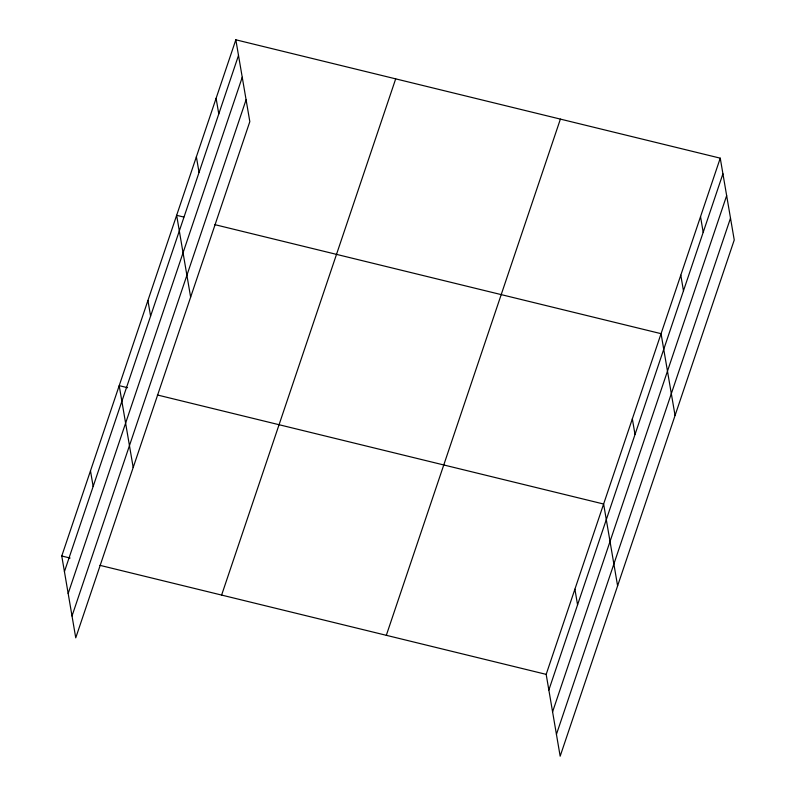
<?xml version="1.0" encoding="UTF-8"?>
<svg xmlns="http://www.w3.org/2000/svg" width="796" height="796" viewBox="0 0 796 796"><rect width="100%" height="100%" fill="white"/><g stroke="black" fill="none" stroke-linecap="round" stroke-linejoin="round"><path stroke-width="1.19" d="M235.835 39.8L249.825 121.629L75.749 637.835L61.76 556.006L235.835 39.8L720.251 158.165L734.24 239.994L560.165 756.2L546.175 674.371L720.251 158.165M64.426 571.637L238.511 55.431M68.167 593.488L242.243 77.272M72.008 615.995L246.083 99.779M221.616 595.07L395.692 78.864M386.319 635.317L560.394 119.102M548.852 690.003L722.927 173.797M552.583 711.853L726.658 195.637M556.434 734.36L730.509 218.144M183.806 217.059L176.652 215.308L190.632 297.137M214.821 224.641L661.068 333.673L675.058 415.502M127.559 387.702L119.201 385.662L133.191 467.481M157.379 394.985L603.627 504.027L617.606 585.856M61.76 556.006L70.108 558.046M99.938 565.339L546.175 674.371M700.53 216.671L703.196 232.303M680.799 275.177L683.466 290.799M632.342 418.855L635.019 434.477M574.901 589.199L577.568 604.831M216.104 98.306L218.781 113.937M196.373 156.812L199.05 172.434M147.927 300.49L150.593 316.111M90.485 470.834L93.152 486.465"/></g></svg>
